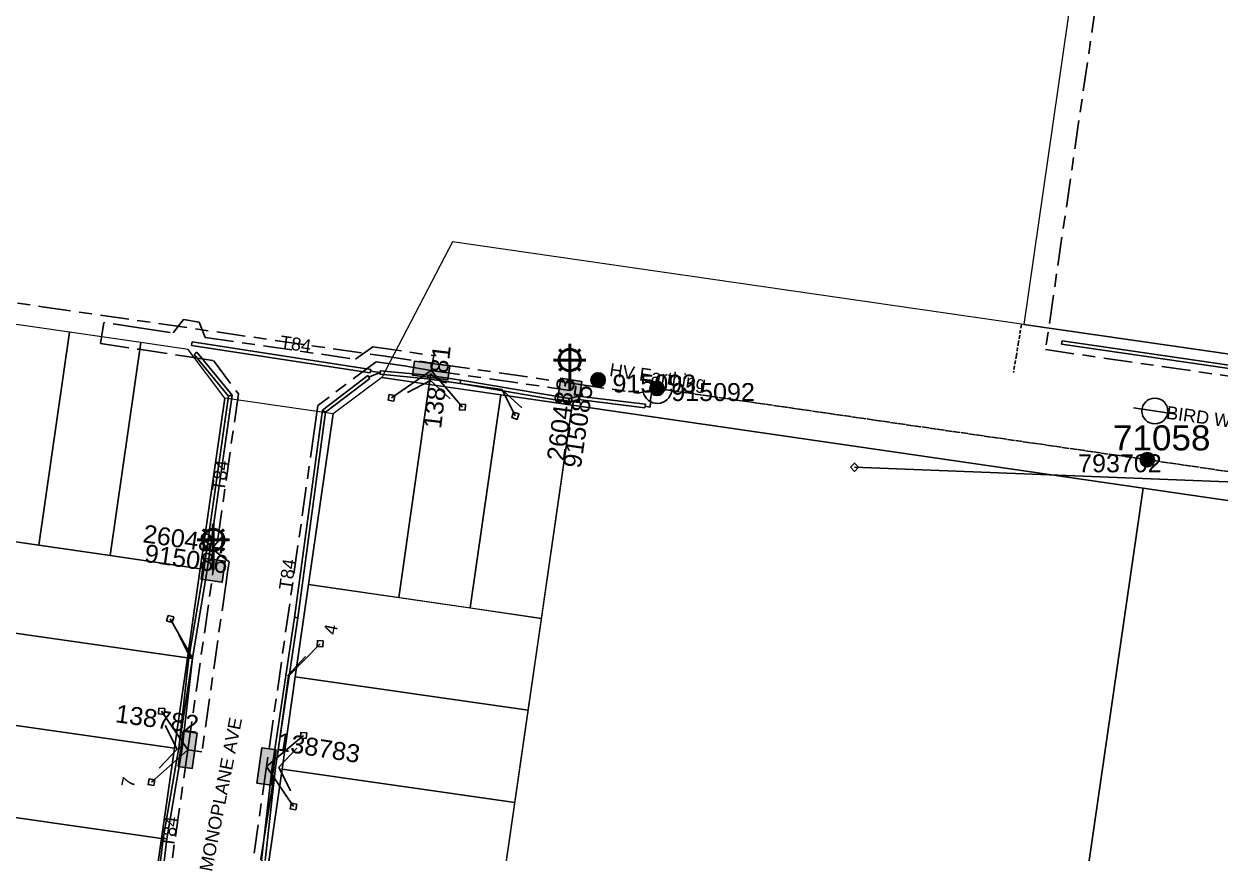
# Model space of a CAD drawing. Header units: metres. Extents: x 300545 to 301772, y 6244522 to 6246099.
# Drawn here: x 300795.5 to 300962.2, y 6245185.7 to 6245301.2 of the extents above; entities that cross this region are included whole.
import ezdxf
from ezdxf.enums import TextEntityAlignment as Align

# ---------------------------------------------------------------- set-up
doc = ezdxf.new("R2010")
doc.units = ezdxf.units.M
for name, pattern in [('Cable Exist OH', [1, 1, 0]), ('Cable Exist UG', [8.2, 4, -1.2, 1.8, -1.2]), ('DASHED', [0.75, 0.5, -0.25])]:
    doc.linetypes.add(name, pattern=pattern)
doc.layers.get('0').update_dxf_attribs({"color": 6})
doc.layers.add('Cadastre Land Parcels_SP_EXT', color=9, linetype='Continuous', lineweight=5)
doc.layers.add('Cadastre Roads_SP_EXT', color=9, linetype='Continuous', lineweight=5)
for name, color, linetype in [('Duct_SP_EXT', 7, 'Continuous'), ('Equip_SP_HV_EXT', 7, 'Continuous'), ('Equip_SP_SL_EXT', 7, 'Continuous'), ('Mains_HV_EXT', 7, 'Continuous'), ('Mains_LV_EXT', 7, 'Continuous'), ('Mains_LV_SL_EXT', 7, 'Continuous'), ('Services_SP_EXT', 7, 'Continuous'), ('SupportsOH_SP_TR_HV_LV_SL_EXT', 7, 'Continuous'), ('SupportsUG_SP_LV_EXT', 7, 'Continuous'), ('SupportsUG_SP_LV_SL_EXT', 7, 'Continuous'), ('Trench_SP_EXT', 7, 'Continuous')]:
    doc.layers.add(name, color=color, linetype=linetype)
doc.layers.add('UNKNOWN_FEATURES', color=1, linetype='DASHED', plot=False)
doc.styles.add('COLUMN_LABEL', font='arial.ttf')
doc.styles.add('HVSW_LABEL', font='arial.ttf')
doc.styles.add('iecARIAL', font='arial.ttf', dxfattribs={"height": 2})
doc.styles.add('POLE_LABEL', font='arial.ttf')
doc.styles.get("Standard").update_dxf_attribs({"font": 'arial.ttf'})
doc.linetypes.add('Cable E UG', pattern='A,6,-0.5,["E",Standard,S=1.7,R=0,X=0.5,Y=-1],-2.9', length=9.4)

# ---------------------------------------------------------------- blocks, each defined once
blk = doc.blocks.new('COLUMN_EXT')
blk.add_hatch(color=256).paths.add_polyline_path([(-1.49, 1.48), (-1.49, -1.49), (1.48, -1.49), (1.48, 1.48)])
blk.add_lwpolyline([(-1.49, -1.49), (1.48, -1.49), (1.48, 1.48), (-1.49, 1.48)], close=True)
for tag, height, style, flags, p in [('ASSET_NUM', 2.5, 'COLUMN_LABEL', 8, (2, 2)), ('STRUCTURE_PLANT_NUMBER', 0.2, 'POLE_LABEL', 9, (1.81, 0.03)), ('STREET_CODE', 0.2, 'COLUMN_LABEL', 9, (1.81, -0.2))]:
    blk.add_attdef(tag, text='', height=height, dxfattribs=dict(style=style, flags=flags)).set_placement(p, align=Align.MIDDLE_LEFT)
at = {"flags": 9}
for tag, p in [('COLUMN_TYPE', (1.81, -0.4)), ('OWNED_BY', (1.81, -0.6)), ('STATE', (1.81, -0.8)), ('USAGE', (1.81, -1)), ('STREETNAME', (1.81, -1.6)), ('LEGEND', (1.81, -1.2)), ('LOCATION', (1.81, -1.4)), ('SUBURB', (1.81, -1.8)), ('NOTES', (1.81, -2))]:
    blk.add_attdef(tag, text='', height=0.2, dxfattribs=at).set_placement(p, align=Align.MIDDLE_LEFT)
at = {"flags": 1}
blk.add_attdef('Z', (1.81, -2.35), '', height=0.2, dxfattribs=at)
blk = doc.blocks.new('PILLAR_EXT')
blk.add_hatch(color=256).paths.add_polyline_path([(-2.475, 0.99), (-2.475, -0.99), (2.475, -0.99), (2.475, 0.99)])
blk.add_lwpolyline([(-2.475, -0.99), (2.475, -0.99), (2.475, 0.99), (-2.475, 0.99)], close=True)
at = {"style": 'iecARIAL', "flags": 8}
blk.add_attdef('ASSET_NUM', (1.5, 3.5), '', height=2.5, dxfattribs=at)
for tag, p, flags in [('OWNED_BY', (0, -0.2), 9), ('STATE', (0, -0.4), 9), ('SUPPORT_TYPE', (0, -0.6), 9), ('STREETNAME', (0, -1.8), 9), ('USAGE', (0, -0.8), 9), ('LEGEND', (0, -1), 9), ('LOCATION', (0, -1.2), 9), ('NOTES', (0, -1.4), 9), ('PARENT', (0, -1.6), 9), ('SUBURB', (0, -2), 1)]:
    blk.add_attdef(tag, p, '', height=0.2, dxfattribs=dict(flags=flags))
blk = doc.blocks.new('SL_LANTERN_EXT')
at = {"lineweight": 40}
for p, q in [((-1.46, 5.68), (-1.06, 5.28)), ((0, 1.97), (0, 6.47)), ((1.46, 5.68), (1.06, 5.28)), ((-2.25, 4.22), (2.25, 4.22)), ((-1.46, 2.76), (-1.06, 3.16)), ((0, 0), (0, 2.72)), ((1.46, 2.76), (1.06, 3.16))]:
    blk.add_line(p, q, dxfattribs=at)
blk.add_circle((0, 4.22), 1.5, dxfattribs=at)
at = {"style": 'iecARIAL', "flags": 8}
blk.add_attdef('ASSET_NUM', (1.5, 1.5), '', height=2.5, dxfattribs=at)
for tag, p, height, flags in [('OPERATING_VOLTAGE', (0.98, -1.65), 0.2, 9), ('ORIENTATION', (0.98, -1.85), 0.2, 9), ('CONSTRUCTED_VOLTAGE', (0.98, -0.65), 0.2, 9), ('CONTROL_TYPE', (0.98, -0.85), 0.2, 9), ('LANTERN_PURPOSE', (0.98, -1.05), 0.2, 9), ('LANTERN_TYPE', (0.98, -1.25), 0.2, 9), ('NO_PHASES', (0.98, -1.45), 0.2, 9), ('LNUMBER', (2.18, -3.25), 2.5, 8), ('OWNED_BY', (0.98, -2.05), 0.2, 9), ('STATE', (0.98, -2.25), 0.2, 9), ('USAGE', (0.98, -2.45), 0.2, 9), ('CEXIST', (0.98, -2.65), 0.2, 9), ('CNEW', (0.98, -2.85), 0.2, 9), ('CNUMBER', (0.98, -3.05), 0.2, 9), ('CREMOVE', (0.98, -3.25), 0.2, 9), ('CREPLACE', (0.98, -3.45), 0.2, 9), ('LKINGHEIGHT', (0.98, -3.65), 0.2, 9), ('LBRACKET', (0.98, -3.85), 0.2, 9), ('LBRACKETVOCAB', (0.98, -4.05), 0.2, 9), ('LCATEGORY', (0.98, -4.25), 0.2, 9), ('LCHARGE1', (0.98, -4.45), 0.2, 9), ('LCHARGE1PERCENT', (0.98, -4.65), 0.2, 9), ('LCHARGE2', (0.98, -4.85), 0.2, 9), ('LCHARGE2PERCENT', (0.98, -5.05), 0.2, 9), ('LCHARGE3', (0.98, -5.25), 0.2, 9), ('LCHARGE3PERCENT', (0.98, -5.45), 0.2, 9), ('LEXIST', (0.98, -5.65), 0.2, 9), ('LLAMP', (0.98, -5.85), 0.2, 9), ('LLAMPVOCAB', (0.98, -6.05), 0.2, 9), ('LMAST', (0.98, -6.25), 0.2, 9), ('LMASTVOCAB', (0.98, -6.45), 0.2, 9), ('LNEW', (0.98, -6.65), 0.2, 9), ('LANTNUMBER', (0.98, -6.85), 0.2, 9), ('LOUTREACH', (0.98, -7.25), 0.2, 9), ('LOUTREACHVOCAB', (0.98, -7.45), 0.2, 9), ('LRATECODE', (0.98, -7.65), 0.2, 9), ('LREMOVE', (0.98, -7.85), 0.2, 9), ('LREPLACE', (0.98, -8.05), 0.2, 9), ('LTYPE', (0.98, -8.25), 0.2, 9), ('LTYPEVOCAB', (0.98, -8.45), 0.2, 9), ('STREETNAME', (0.98, -9.25), 0.2, 9), ('SUBURB', (0.98, -9.45), 0.2, 1), ('LEGEND', (0.98, -8.65), 0.2, 9), ('LOCATION', (0.98, -8.85), 0.2, 9), ('NOTES', (0.98, -9.05), 0.2, 9)]:
    blk.add_attdef(tag, p, '', height=height, dxfattribs=dict(flags=flags))
blk = doc.blocks.new('CCP_EXT')
at = {"flags": 9}
for tag, p in [('LIFE_SUPPORT', (0, -1.6)), ('STATE', (0, -1.8)), ('NOTES', (0, -2))]:
    blk.add_attdef(tag, text='', height=0.2, dxfattribs=at).set_placement(p, align=Align.MIDDLE_LEFT)
blk.add_wipeout([(0, 0.57), (0.57, 0), (0, -0.57), (-0.57, 0)])
blk.add_lwpolyline([(-0.57, 0), (0, 0.57), (0.57, 0), (0, -0.57), (-0.57, 0)])
at = {"flags": 1}
blk.add_attdef('Z', (0, 0), '', height=0.2, dxfattribs=at)
at = {"flags": 9}
for tag, p in [('CCP_TYPE', (0, 0)), ('CONSTRUCTED_VOLTAGE', (0, -0.2)), ('OPERATING_VOLTAGE', (0, -0.6)), ('ORIENTATION', (0, -0.8)), ('OWNED_BY', (0, -1)), ('NO_PHASES', (0, -0.4)), ('USAGE', (0, -1.2)), ('LEGEND', (0, -1.4))]:
    blk.add_attdef(tag, text='', height=0.2, dxfattribs=at).set_placement(p, align=Align.MIDDLE_LEFT)
blk = doc.blocks.new('POLE_EXT')
blk.add_hatch(color=256).paths.add_polyline_path([(-1, 0, 1), (1, 0, 1)])
blk.add_lwpolyline([(-1, 0, 1), (1, 0, 1)], format="xyb", close=True)
for tag, height, flags, p in [('pNumber', 2.5, 8, (-17.84, 2.07)), ('OWNED_BY', 0.2, 9, (1.35, -0.4)), ('SPECIAL_USE', 0.2, 9, (1.35, -0.8)), ('STATE', 0.2, 9, (1.35, -1)), ('cLV', 0.2, 9, (1.35, -1.4)), ('hDepth', 0.2, 9, (1.35, -1.6)), ('PARENT', 0.2, 9, (1.35, -0.6)), ('USAGE', 0.2, 9, (1.35, -1.2)), ('hDia', 0.2, 9, (1.35, -1.8)), ('cHV', 0.2, 9, (1.35, -2)), ('cLinedev', 0.2, 9, (1.35, -3.4)), ('LBRACKET', 0.2, 9, (1.35, -2.2)), ('LExisting', 0.2, 9, (1.35, -2.4)), ('LANTNUMBER', 0.2, 9, (1.35, -2.6)), ('LOther', 0.2, 9, (1.35, -2.8)), ('LRemove', 0.2, 9, (1.35, -3)), ('LEGEND', 0.2, 9, (1.35, -3.2)), ('pExisting', 0.2, 9, (1.35, -3.8)), ('pFooting', 0.2, 9, (1.35, -4.4)), ('pNew', 0.2, 9, (1.35, -4.6)), ('pRelocate', 0.2, 9, (1.35, -5)), ('LOCATION', 0.2, 9, (1.35, -3.6)), ('PFNUMBER', 0.2, 9, (1.35, -4)), ('NEWPFNUMBER', 0.2, 9, (1.35, -4.2)), ('pRemove', 0.2, 9, (1.35, -5.2)), ('pReplace', 0.2, 9, (1.35, -5.4)), ('pStay', 0.2, 9, (1.35, -5.6)), ('pType', 0.2, 9, (1.35, -5.8)), ('cspan', 0.2, 9, (1.35, -6)), ('STREETNAME', 0.2, 9, (1.35, -6.2)), ('SUBURB', 0.2, 9, (1.35, -6.4)), ('NOTES', 0.2, 9, (1.35, -6.6)), ('OPERATED_BY', 0.2, 9, (1.36, -7.01)), ('MAINTAINED_BY', 0.2, 9, (1.36, -6.81))]:
    blk.add_attdef(tag, text='', height=height, dxfattribs=dict(flags=flags)).set_placement(p, align=Align.MIDDLE_LEFT)
at = {"style": 'POLE_LABEL'}
for tag, height, flags, p in [('ASSET_NUM', 2.5, 8, (2, 2)), ('STRUCTURE_PLANT_NUMBER', 0.2, 9, (1.35, 0.03)), ('STREET_CODE', 0.2, 9, (1.35, -0.2))]:
    blk.add_attdef(tag, text='', height=height, dxfattribs=dict(at, flags=flags)).set_placement(p, align=Align.MIDDLE_LEFT)
at = {"flags": 1}
blk.add_attdef('Z', (1.35, -7.33), '', height=0.2, dxfattribs=at)
blk = doc.blocks.new('HV_ABS_CLOSED_EXT')
blk.add_line((-3, 6.87), (3, 6.87))
blk.add_circle((0, 6.87), 1.8)
at = {"style": 'HVSW_LABEL'}
for tag, height, flags, p in [('ASSET_NUM', 3.5, 8, (2, 2)), ('STREET_CODE', 0.2, 9, (0, -0.2))]:
    blk.add_attdef(tag, text='', height=height, dxfattribs=dict(at, flags=flags)).set_placement(p, align=Align.MIDDLE_LEFT)
at = {"flags": 1}
blk.add_attdef('Z', (0, 0), '', height=0.2, dxfattribs=at)
at = {"flags": 9}
for tag, p in [('ACTUAL_STATUS', (0, -0.4)), ('CONSTRUCTED_VOLTAGE', (0, -0.6)), ('OPERATING_VOLTAGE', (0, -1)), ('ORIENTATION', (0, -1.2)), ('OWNED_BY', (0, -1.4)), ('STATE', (0, -1.6)), ('NO_PHASES', (0, -0.8)), ('SWITCH_TYPE', (0, -1.8)), ('STREETNAME', (0, -2.6)), ('SUBURB', (0, -2.8)), ('USAGE', (0, -2)), ('LEGEND', (0, -2.2)), ('LOCATION', (0, -2.4)), ('NOTES', (0, -3))]:
    blk.add_attdef(tag, text='', height=0.2, dxfattribs=at).set_placement(p, align=Align.MIDDLE_LEFT)

msp = doc.modelspace()

# ---------------------------------------------------------------- linework, layer by layer
at = {"layer": 'Cadastre Land Parcels_SP_EXT', "linetype": 'Continuous'}
for points in [[(301036.27, 6245398.6), (300956.62, 6245410.1), (300934.86, 6245259.37), (301014.5, 6245247.87), (301036.27, 6245398.6)], [(300801.81, 6245258.3), (300791.79, 6245259.75), (300787.56, 6245230.05), (300797.55, 6245228.59), (300801.81, 6245258.3)], [(300811.75, 6245256.85), (300801.81, 6245258.3), (300797.55, 6245228.59), (300807.48, 6245227.15), (300811.75, 6245256.85)], [(300823.45, 6245249.09), (300818.34, 6245255.89), (300811.75, 6245256.85), (300807.48, 6245227.15), (300820.03, 6245225.32), (300823.45, 6245249.09)], [(300851.98, 6245251), (300845.36, 6245251.97), (300838.55, 6245246.89), (300835.13, 6245223.13), (300847.71, 6245221.3), (300851.98, 6245251)], [(300861.95, 6245249.56), (300851.98, 6245251), (300847.71, 6245221.3), (300857.66, 6245219.85), (300861.95, 6245249.56)], [(300871.91, 6245248.11), (300861.95, 6245249.56), (300857.66, 6245219.85), (300867.61, 6245218.4), (300871.91, 6245248.11)], [(300951.53, 6245236.55), (300871.91, 6245248.11), (300850.27, 6245098.75), (300929.86, 6245087.24), (300951.53, 6245236.55)], [(301031.15, 6245224.95), (300951.53, 6245236.55), (300929.86, 6245087.24), (300908.33, 6244937.91), (300987.99, 6244926.42), (301009.53, 6245075.71), (301031.15, 6245224.95)], [(300820.03, 6245225.32), (300807.48, 6245227.15), (300797.55, 6245228.59), (300787.56, 6245230.05), (300785.77, 6245217.54), (300818.25, 6245212.89), (300820.03, 6245225.32)], [(300867.61, 6245218.4), (300835.13, 6245223.13), (300833.28, 6245210.26), (300865.76, 6245205.6), (300867.61, 6245218.4)], [(300818.25, 6245212.89), (300785.77, 6245217.54), (300783.98, 6245204.95), (300816.44, 6245200.3), (300818.25, 6245212.89)], [(300865.76, 6245205.6), (300833.28, 6245210.26), (300831.44, 6245197.39), (300863.89, 6245192.74), (300865.76, 6245205.6)], [(300816.44, 6245200.3), (300783.98, 6245204.95), (300782.19, 6245192.36), (300814.63, 6245187.72), (300816.44, 6245200.3)], [(300863.89, 6245192.74), (300831.44, 6245197.39), (300829.59, 6245184.52), (300862.03, 6245179.87), (300863.89, 6245192.74)], [(300814.63, 6245187.72), (300782.19, 6245192.36), (300780.39, 6245179.77), (300812.82, 6245175.13), (300814.63, 6245187.72)]]:
    msp.add_lwpolyline(points, close=True, dxfattribs=at)
at = {"layer": 'Duct_SP_EXT'}
for p, q in [((300818.82, 6245256.45), (300818.85, 6245256.69)), ((300843.73, 6245252.62), (300818.82, 6245256.45)), ((300818.89, 6245256.93), (300818.85, 6245256.69)), ((300843.81, 6245253.09), (300818.89, 6245256.93)), ((300940.14, 6245256.6), (300940.17, 6245256.84)), ((301013.89, 6245245.89), (300940.14, 6245256.6)), ((300940.21, 6245257.08), (300940.17, 6245256.84)), ((301013.96, 6245246.36), (300940.21, 6245257.08)), ((300819.2, 6245255.18), (300819.38, 6245255.34)), ((300823.98, 6245249.37), (300819.2, 6245255.18)), ((300819.57, 6245255.49), (300819.38, 6245255.34)), ((300824.49, 6245249.51), (300819.57, 6245255.49)), ((300843.73, 6245252.62), (300843.77, 6245252.86)), ((300843.81, 6245253.09), (300843.77, 6245252.86)), ((300845.09, 6245252.42), (300845.11, 6245252.66)), ((300845.14, 6245252.9), (300845.11, 6245252.66)), ((300851.78, 6245252.28), (300845.14, 6245252.9)), ((300843.41, 6245252.23), (300837.07, 6245247.41)), ((300843.7, 6245251.84), (300837.52, 6245247.15)), ((300843.41, 6245252.23), (300843.56, 6245252.03)), ((300843.7, 6245251.84), (300843.56, 6245252.03)), ((300851.74, 6245251.8), (300845.09, 6245252.42)), ((300851.72, 6245251.8), (300851.76, 6245252.04)), ((300856.27, 6245251.13), (300851.72, 6245251.8)), ((300851.74, 6245251.8), (300851.76, 6245252.04)), ((300851.78, 6245252.28), (300851.76, 6245252.04)), ((300851.79, 6245252.28), (300851.76, 6245252.04)), ((300856.35, 6245251.61), (300851.79, 6245252.28)), ((300856.27, 6245251.13), (300856.31, 6245251.37)), ((300856.35, 6245251.61), (300856.31, 6245251.37)), ((300820.52, 6245225.22), (300823.98, 6245249.37)), ((300821, 6245225.15), (300824.49, 6245249.51)), ((300823.98, 6245249.37), (300824.24, 6245249.44)), ((300824.49, 6245249.51), (300824.24, 6245249.44)), ((300872.75, 6245249.37), (300871.41, 6245249.01)), ((300882.1, 6245248.23), (300872.75, 6245249.37)), ((300872.75, 6245249.37), (300872.77, 6245249.13)), ((300871.41, 6245249.01), (300871.47, 6245248.78)), ((300871.43, 6245248.54), (300871.47, 6245248.78)), ((300871.51, 6245249.02), (300871.47, 6245248.78)), ((300871.54, 6245248.55), (300871.47, 6245248.78)), ((300872.78, 6245248.89), (300871.54, 6245248.55)), ((300872.78, 6245248.89), (300872.77, 6245249.13)), ((300882.04, 6245247.75), (300872.78, 6245248.89)), ((300882.04, 6245247.75), (300882.07, 6245247.99)), ((300882.1, 6245248.23), (300882.07, 6245247.99)), ((300837.07, 6245247.41), (300833.16, 6245218.54)), ((300837.52, 6245247.15), (300833.64, 6245218.47)), ((300837.07, 6245247.41), (300837.29, 6245247.28)), ((300837.52, 6245247.15), (300837.29, 6245247.28)), ((300818.47, 6245212.9), (300820.52, 6245225.23)), ((300818.94, 6245212.83), (300821, 6245225.15)), ((300820.52, 6245225.23), (300820.76, 6245225.19)), ((300820.52, 6245225.22), (300820.76, 6245225.19)), ((300821, 6245225.15), (300820.76, 6245225.19)), ((300821, 6245225.15), (300820.76, 6245225.19)), ((300833.16, 6245218.54), (300833.4, 6245218.5)), ((300833.64, 6245218.47), (300833.4, 6245218.5)), ((300817.05, 6245200.33), (300818.47, 6245212.9)), ((300817.53, 6245200.27), (300818.94, 6245212.83)), ((300818.47, 6245212.9), (300818.7, 6245212.87)), ((300818.94, 6245212.83), (300818.7, 6245212.87)), ((300814.88, 6245187.73), (300817.05, 6245200.34)), ((300815.36, 6245187.66), (300817.53, 6245200.26)), ((300817.05, 6245200.34), (300817.29, 6245200.3)), ((300817.05, 6245200.33), (300817.29, 6245200.3)), ((300817.53, 6245200.26), (300817.29, 6245200.3)), ((300817.53, 6245200.27), (300817.29, 6245200.3)), ((300830.05, 6245197.66), (300828.59, 6245184.72)), ((300830.53, 6245197.61), (300829.07, 6245184.66)), ((300830.05, 6245197.66), (300830.29, 6245197.63)), ((300830.05, 6245197.65), (300830.29, 6245197.61)), ((300830.53, 6245197.61), (300830.29, 6245197.63)), ((300830.53, 6245197.58), (300830.29, 6245197.61)), ((300813.39, 6245175.05), (300814.88, 6245187.73)), ((300813.87, 6245175), (300815.36, 6245187.66)), ((300814.88, 6245187.73), (300815.12, 6245187.7)), ((300815.36, 6245187.66), (300815.12, 6245187.7))]:
    msp.add_line(p, q, dxfattribs=at)
at = {"layer": 'Mains_HV_EXT', "linetype": 'Cable Exist UG'}
msp.add_lwpolyline([(301029.93, 6245506.28), (301029.92, 6245504.17), (301017.72, 6245500.01), (301017.72, 6245500.01), (301020.67, 6245492.25), (300985.54, 6245480.31), (300971.43, 6245475.29), (300960.3, 6245409.49), (300937.91, 6245255.86), (300937.91, 6245255.86), (301026.38, 6245243), (301026.38, 6245243), (301024.4, 6245228.82), (301026.73, 6245228.42)], dxfattribs=at)
at = {"layer": 'Mains_HV_EXT', "linetype": 'Cable E UG'}
msp.add_lwpolyline([(300883.72, 6245250.44), (300882.82, 6245251.58), (300882.82, 6245251.58), (300881.9, 6245251.71)], dxfattribs=at)
at = {"layer": 'Mains_HV_EXT', "linetype": 'Continuous'}
msp.add_lwpolyline([(300885.78, 6245250.14, -0.85062), (300881.8, 6245249.97)], format="xyb", dxfattribs=at)
at = {"layer": 'Mains_HV_EXT', "linetype": 'Cable Exist OH'}
msp.add_lwpolyline([(301026.83, 6245229.62), (300952.1, 6245240.51)], dxfattribs=at)
at = {"layer": 'Mains_LV_EXT', "linetype": 'Cable Exist UG'}
for points in [[(300811.87, 6245258.85), (300816.27, 6245258.19), (300817.68, 6245260.04), (300817.68, 6245260.04), (300819.88, 6245259.7), (300820.73, 6245257.56), (300820.73, 6245257.56), (300841.7, 6245254.51), (300844.12, 6245256.24), (300852.59, 6245255.02), (300852.24, 6245252.95)], [(300829.28, 6245197.76), (300823.78, 6245159.15)]]:
    msp.add_lwpolyline(points, dxfattribs=at)
at = {"layer": 'Mains_LV_SL_EXT', "linetype": 'Cable Exist UG'}
for points in [[(300852.24, 6245252.95), (300871.56, 6245250.18)], [(300818.3, 6245200.08), (300821.86, 6245225.11)]]:
    msp.add_lwpolyline(points, dxfattribs=at)
at = {"layer": 'Trench_SP_EXT', "linetype": 'Cable Exist UG'}
for points in [[(300843.66, 6245252.07), (300845.11, 6245252.66)], [(300843.77, 6245252.86), (300845.11, 6245252.66)], [(300854.87, 6245249.01), (300852.14, 6245251.56), (300848.93, 6245249.87)], [(300817.05, 6245216.13), (300818.7, 6245212.87)], [(300834.7, 6245213.09), (300832.2, 6245210.41)], [(300814.33, 6245197.52), (300816.83, 6245200.19), (300815.17, 6245203.46)], [(300833.49, 6245200.32), (300830.98, 6245197.64), (300832.64, 6245194.38)]]:
    msp.add_lwpolyline(points, dxfattribs=at)
msp.add_lwpolyline([(300882.07, 6245247.99), (300882.77, 6245247.83), (300882.77, 6245247.83, 0.045415), (300882.8, 6245248.92), (300882.8, 6245248.92), (300882.98, 6245249.75)], format="xyb", dxfattribs=at)
at = {"layer": 'UNKNOWN_FEATURES'}
msp.add_lwpolyline([(300934.54, 6245259.33), (300934.14, 6245256.89), (300933.83, 6245255.06), (300933.43, 6245252.65)], dxfattribs=at)

# ---------------------------------------------------------------- block references
at = {"layer": 'Equip_SP_HV_EXT'}
ref = msp.add_blockref('HV_ABS_CLOSED_EXT', (300952.1, 6245240.51), dxfattribs=dict(at, rotation=351.2279653865759))
ref.add_attrib('ASSET_NUM', '71058', dxfattribs={"layer": '0', "height": 3.5, "style": 'HVSW_LABEL'}).set_placement((300954.1, 6245240.76), align=Align.BOTTOM_CENTER)
at = {"layer": 'Equip_SP_SL_EXT'}
ref = msp.add_blockref('SL_LANTERN_EXT', (300871.56, 6245250.18), dxfattribs=at)
ref.add_attrib('ASSET_NUM', '260483', dxfattribs={"layer": '0', "height": 2.5, "rotation": 82.6452, "style": 'iecARIAL'}).set_placement((300873.06, 6245251.68), align=Align.BOTTOM_RIGHT)
ref = msp.add_blockref('SL_LANTERN_EXT', (300821.86, 6245225.11), dxfattribs=at)
ref.add_attrib('ASSET_NUM', '260484', dxfattribs={"layer": '0', "height": 2.5, "rotation": 351.7916, "style": 'iecARIAL'}).set_placement((300823.36, 6245226.61), align=Align.BOTTOM_RIGHT)
at = {"layer": 'SupportsOH_SP_TR_HV_LV_SL_EXT'}
ref = msp.add_blockref('POLE_EXT', (300875.52, 6245251.63), dxfattribs=at)
ref.add_attrib('ASSET_NUM', '915093', dxfattribs={"layer": '0', "height": 2.5, "style": 'POLE_LABEL'}).set_placement((300877.52, 6245252.38), align=Align.TOP_LEFT)
ref = msp.add_blockref('POLE_EXT', (300883.72, 6245250.44), dxfattribs=at)
ref.add_attrib('ASSET_NUM', '915092', dxfattribs={"layer": '0', "height": 2.5, "style": 'POLE_LABEL'}).set_placement((300885.72, 6245251.19), align=Align.TOP_LEFT)
ref = msp.add_blockref('POLE_EXT', (300952.1, 6245240.51), dxfattribs=at)
ref.add_attrib('ASSET_NUM', '793702', dxfattribs={"layer": '0', "height": 2.5, "style": 'POLE_LABEL'}).set_placement((300954.1, 6245241.26), align=Align.TOP_RIGHT)
at = {"layer": 'SupportsUG_SP_LV_EXT'}
ref = msp.add_blockref('PILLAR_EXT', (300852.24, 6245252.95), dxfattribs=dict(at, rotation=172.4609935050951))
ref.add_attrib('ASSET_NUM', '138781', dxfattribs={"layer": '0', "height": 2.5, "rotation": 83.2658, "style": 'iecARIAL'}).set_placement((300853.74, 6245256.45), align=Align.MIDDLE_RIGHT)
ref = msp.add_blockref('PILLAR_EXT', (300818.3, 6245200.08), dxfattribs=dict(at, rotation=261.8953670220183))
ref.add_attrib('ASSET_NUM', '138782', dxfattribs={"layer": '0', "height": 2.5, "rotation": 352.0938, "style": 'iecARIAL'}).set_placement((300819.8, 6245203.58), align=Align.MIDDLE_RIGHT)
ref = msp.add_blockref('PILLAR_EXT', (300829.28, 6245197.76), dxfattribs=dict(at, rotation=261.8984915521079))
ref.add_attrib('ASSET_NUM', '138783', dxfattribs={"layer": '0', "height": 2.5, "rotation": 351.1367, "style": 'iecARIAL'}).set_placement((300830.78, 6245201.26), align=Align.MIDDLE_LEFT)
at = {"layer": 'SupportsUG_SP_LV_SL_EXT'}
ref = msp.add_blockref('COLUMN_EXT', (300871.56, 6245250.18), dxfattribs=dict(at, rotation=351.8286726989813))
ref.add_attrib('ASSET_NUM', '915085', dxfattribs={"layer": '0', "height": 2.5, "rotation": 81.5842, "style": 'COLUMN_LABEL'}).set_placement((300873.56, 6245250.93), align=Align.MIDDLE_RIGHT)
ref = msp.add_blockref('COLUMN_EXT', (300821.86, 6245225.11), dxfattribs=dict(at, rotation=261.8975661742612))
ref.add_attrib('ASSET_NUM', '915086', dxfattribs={"layer": '0', "height": 2.5, "rotation": 351.7916, "style": 'COLUMN_LABEL'}).set_placement((300823.86, 6245225.86), align=Align.MIDDLE_RIGHT)

# ---------------------------------------------------------------- texts
at = {"layer": 'Cadastre Land Parcels_SP_EXT'}
for s, rotation, p in [('4', 78.7943, (300838.98, 6245216)), ('7', 78.7949, (300810.76, 6245194.69))]:
    msp.add_text(s, height=1.8, rotation=rotation, dxfattribs=at).set_placement(p)
at = {"layer": 'Cadastre Roads_SP_EXT'}
for s, rotation, p in [('BIRD WALTON AVE', 352.0621, (300954.64, 6245246.24)), ('MONOPLANE AVE', 78.7897, (300821.66, 6245183.01))]:
    msp.add_text(s, height=1.8, rotation=rotation, dxfattribs=at).set_placement(p)
at = {"layer": 'Mains_HV_EXT'}
msp.add_text('HV Earthing', height=1.8, rotation=351.7429, dxfattribs=at).set_placement((300877.01, 6245252.19))
at = {"layer": 'Mains_LV_EXT'}
for rotation, p in [(351.7539, (300831.08, 6245256.06)), (81.8964, (300823.41, 6245236.02)), (81.8941, (300832.77, 6245222.26)), (81.8959, (300816.35, 6245186.37))]:
    msp.add_text('T84', height=1.8, rotation=rotation, dxfattribs=at).set_placement(p)

# ---------------------------------------------------------------- next in the draw order: block references
at = {"layer": 'Services_SP_EXT'}
for p, rotation in [((300846.69, 6245249.15), 34.46099391088794), ((300856.6, 6245247.83), 130.4609936976163), ((300863.97, 6245246.64), 117.8104154496814), ((300815.84, 6245218.32), 299.0472494074696), ((300836.77, 6245214.87), 222.2649383924833), ((300814.65, 6245205.46), 219.8953671904827), ((300834.44, 6245202.07), 219.8984915485342), ((300813.24, 6245195.56), 123.8953669031173), ((300833.03, 6245192.17), 123.8984916177359)]:
    msp.add_blockref('CCP_EXT', p, dxfattribs=dict(at, rotation=rotation))
msp.add_blockref('CCP_EXT', (300911.27, 6245239.46), dxfattribs=at)

# ---------------------------------------------------------------- next in the draw order: linework, layer by layer
at = {"layer": 'Cadastre Roads_SP_EXT', "linetype": 'Continuous'}
for points in [[(301059.93, 6245241.31), (301014.5, 6245247.87), (300934.86, 6245259.37), (300855.21, 6245270.88), (300845.36, 6245251.97), (300871.91, 6245248.11), (300951.53, 6245236.55), (301031.15, 6245224.95), (301041.04, 6245223.52), (301050.93, 6245222.09), (301057.48, 6245221.15), (301059.93, 6245241.31)], [(300820.62, 6245122.16), (300824.04, 6245145.92), (300825.89, 6245158.79), (300827.74, 6245171.66), (300829.59, 6245184.52), (300831.44, 6245197.39), (300833.28, 6245210.26), (300835.13, 6245223.13), (300838.55, 6245246.89), (300823.45, 6245249.09), (300820.03, 6245225.32), (300818.25, 6245212.89), (300816.44, 6245200.3), (300814.63, 6245187.72), (300812.82, 6245175.13), (300811.01, 6245162.55), (300807.63, 6245139.05), (300804.77, 6245119.13), (300819.87, 6245116.94), (300820.62, 6245122.16)]]:
    msp.add_lwpolyline(points, close=True, dxfattribs=at)
at = {"layer": 'Duct_SP_EXT'}
for p, q in [((300871.43, 6245248.54), (300856.27, 6245251.13)), ((300871.51, 6245249.02), (300856.35, 6245251.61)), ((300833.16, 6245218.54), (300830.05, 6245197.65)), ((300833.64, 6245218.47), (300830.53, 6245197.58))]:
    msp.add_line(p, q, dxfattribs=at)
at = {"layer": 'Mains_HV_EXT', "linetype": 'Cable Exist UG'}
msp.add_lwpolyline([(300745.16, 6245145.57), (300745.5, 6245147.48), (300732.41, 6245149.52), (300732.41, 6245149.52), (300734.15, 6245161.71), (300734.15, 6245161.71), (300748.44, 6245262.08), (300742.58, 6245269.9), (300748.82, 6245269), (300798, 6245261.83), (300845.49, 6245254.98), (300845.49, 6245254.98), (300872.35, 6245251.08), (300881.11, 6245249.8), (300881.11, 6245249.8), (300883.72, 6245250.44)], dxfattribs=at)
at = {"layer": 'Mains_HV_EXT', "linetype": 'Cable Exist OH'}
msp.add_lwpolyline([(300952.1, 6245240.51), (300883.64, 6245250.45)], dxfattribs=at)
at = {"layer": 'Mains_LV_EXT', "linetype": 'Cable Exist UG'}
for points in [[(300811.87, 6245258.85), (300806.6, 6245259.63), (300806.11, 6245256.69), (300806.11, 6245256.69), (300811.46, 6245255.91), (300817.85, 6245254.96), (300821.88, 6245254.34), (300821.88, 6245254.34), (300825.36, 6245249.69), (300822.22, 6245227.66), (300824.05, 6245226.3), (300824.05, 6245226.3), (300823.84, 6245224.83), (300823.64, 6245223.42), (300820.27, 6245199.81), (300818.3, 6245200.08)], [(300852.24, 6245252.95), (300848.48, 6245253.59), (300848.48, 6245253.59), (300844.56, 6245254.16), (300836.45, 6245248.08), (300835.98, 6245244.78), (300829.28, 6245197.76)], [(300818.3, 6245200.08), (300814.71, 6245174.91)]]:
    msp.add_lwpolyline(points, dxfattribs=at)
at = {"layer": 'Services_SP_EXT'}
for points in [[(300852.24, 6245252.95), (300846.69, 6245249.15)], [(300852.24, 6245252.95), (300856.6, 6245247.83)], [(300852.24, 6245252.95), (300853.42, 6245251.56), (300862.12, 6245250.31), (300863.97, 6245246.64)], [(300911.27, 6245239.46), (301093.15, 6245232.32)], [(300818.3, 6245200.08), (300817.24, 6245201.65), (300818.94, 6245212.87), (300815.84, 6245218.32)], [(300829.28, 6245197.76), (300830.76, 6245199), (300832.36, 6245210.36), (300836.77, 6245214.87)], [(300818.3, 6245200.08), (300814.65, 6245205.46)], [(300829.28, 6245197.76), (300834.44, 6245202.07)], [(300818.3, 6245200.08), (300813.24, 6245195.56)], [(300829.28, 6245197.76), (300830.29, 6245196.26), (300828.49, 6245184.86), (300831.69, 6245179.23)], [(300829.28, 6245197.76), (300833.03, 6245192.17)]]:
    msp.add_lwpolyline(points, dxfattribs=at)
at = {"layer": 'Trench_SP_EXT', "linetype": 'Cable Exist UG'}
msp.add_lwpolyline([(300864.87, 6245247.76), (300862.16, 6245250.22)], dxfattribs=at)

doc.saveas('drawing.dxf')
